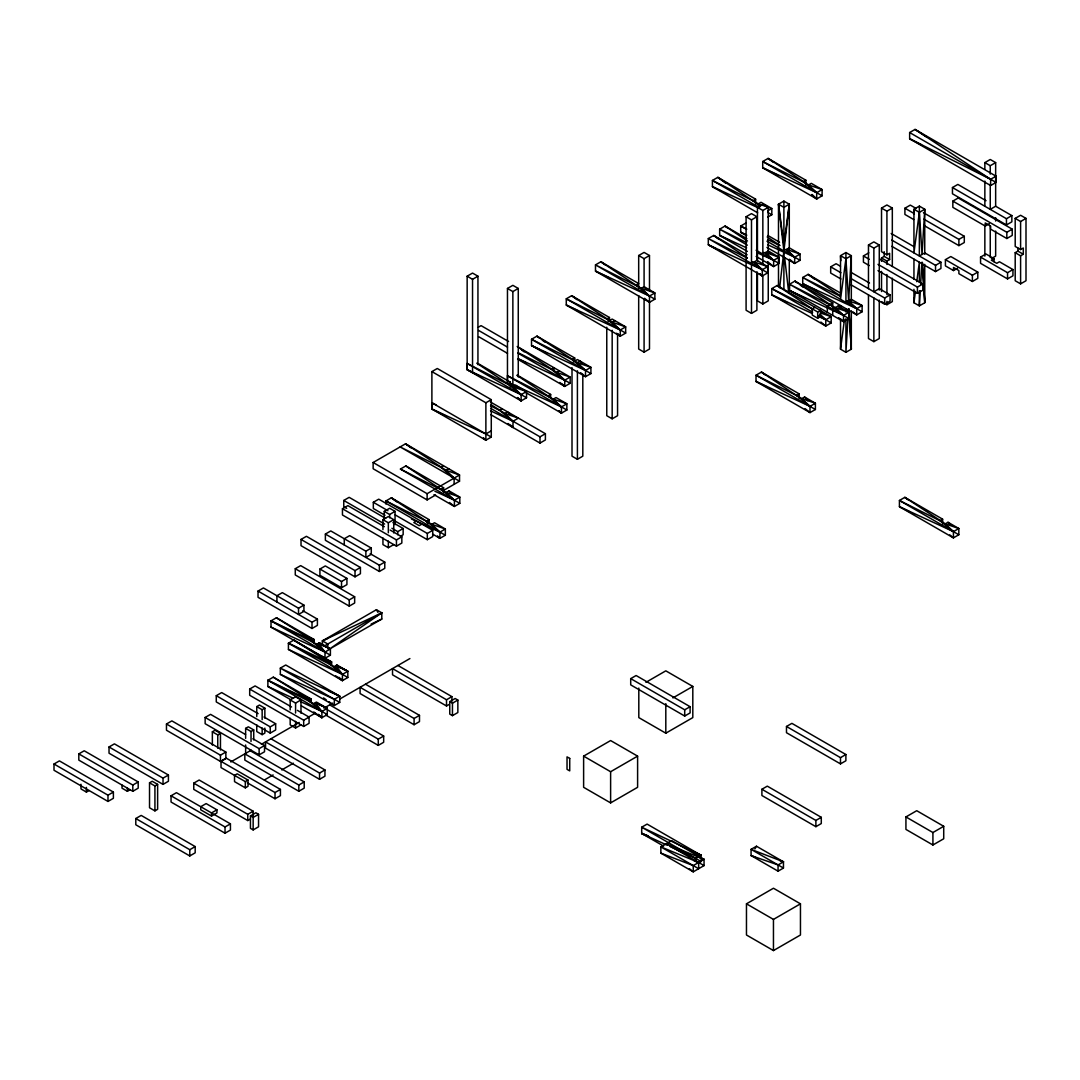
<?xml version="1.0" encoding="UTF-8"?>
<svg xmlns="http://www.w3.org/2000/svg" width="1080" height="1080" viewBox="0 0 1080 1080"><rect width="100%" height="100%" fill="white"/><g stroke="black" fill="none" stroke-linecap="round" stroke-linejoin="round"><path stroke-width="1.5" d="M445.392 415.773L431.892 409.01L431.892 371.601L437.292 368.496L491.279 399.668L491.279 437.063L485.879 440.181L431.892 409.01L431.892 402.786L436.388 405.027M479.142 375.719L467.154 369.711L467.154 363.474L513.04 386.856L526.54 391.527L526.54 397.764L521.14 400.882L467.154 369.711L467.154 276.197L472.541 273.078L477.94 276.197L477.94 364.702M524.975 392.081L561.452 413.14L566.851 410.022L566.851 403.799L553.351 399.114L507.465 375.745L507.465 381.969L507.465 288.454L512.865 285.336L518.265 288.454L518.265 376.961M840.821 344.156L840.524 349.178L845.924 352.296L851.324 349.178L851.324 310.77M847.922 318.816L845.924 352.296L845.924 318.722M848.313 312.12L848.515 308.772M914.247 297.729L913.95 302.751L919.35 305.87L924.75 302.751L924.75 264.344M920.241 290.804L919.35 305.87L919.35 290.763M920.646 284.108L921.942 262.346M779.652 287.712L789.291 204.215L783.891 201.096L778.491 204.215L778.491 286.038M789.291 204.215L783.891 244.742L778.491 204.215L783.891 207.333L789.291 204.215L789.291 249.304M844.412 320.004L840.524 349.178L840.524 318.965M915.462 291.398L913.95 302.751L913.95 289.319M916.758 281.678L919.35 262.224L919.35 282.366M754.92 848.907L756.473 846.234L783.459 861.813L783.459 868.05L778.059 871.168L751.073 855.576L751.073 849.353L756.473 846.234M327.807 648.675L327.807 644.004L322.407 640.886L381.794 612.832L329.184 649.269L381.794 619.056L381.794 612.832L376.394 609.714L322.407 640.886L322.407 645.557M467.154 276.197L472.541 279.315L477.94 276.197M507.465 288.454L512.865 291.573L518.265 288.454M478.373 327.186L481.073 325.634L508.558 341.496M638.685 288.266L638.685 255.528L644.085 252.41L649.485 255.528L649.485 290.601M638.685 255.528L644.085 258.647L649.485 255.528M757.661 212.8L712.422 186.678L712.422 180.454L752.922 200.704L755.622 199.152L755.622 203.823M757.445 260.793L757.445 207.347L762.845 204.228L768.245 207.347L768.245 252.437M822.096 195.818L762.71 161.528L768.11 158.423L808.596 184.91L811.296 183.357L822.096 189.594L822.096 195.818L816.696 198.936L762.71 167.764L762.71 161.528L803.196 181.791L805.896 180.238L805.896 184.91M756.891 271.85L756.891 310.257L751.491 313.375L746.091 310.257L746.091 216.743L751.491 213.624L756.891 216.743L756.891 260.159M757.445 207.347L762.845 210.465L768.245 207.347M604.935 264.776L600.885 261.765L635.985 285.147L638.685 283.581L600.885 261.765L595.485 264.884L595.485 271.121L649.485 302.292L654.871 299.174L654.871 292.937L644.085 286.7L641.385 288.266L595.485 264.884L654.871 299.174M746.105 222.912L740.704 226.031L740.704 232.268L746.537 235.643M746.091 216.743L751.491 219.861L756.891 216.743M767.759 210.843L771.809 208.507L771.809 214.745L767.759 217.08M909.644 132.543L915.043 129.425L996.03 176.175L996.03 182.412L990.63 185.531L909.644 138.767L909.644 132.543L996.03 182.412M777.708 175.271L762.71 167.764L816.696 192.699L822.096 189.594L808.596 184.91L816.696 192.699L816.696 198.936L811.796 194.967M608.121 321.408L612.171 319.072L625.671 326.862L625.671 333.099L620.271 336.204L566.271 305.046L566.271 298.809L606.771 319.072L609.471 317.507L609.471 320.625M608.985 277.871L595.485 271.121L649.485 296.055L654.871 292.937L641.385 288.266L649.485 296.055L649.485 349.043L644.085 352.161L638.685 349.043L638.685 295.61M614.871 320.625L612.171 322.178L571.671 295.691L566.271 298.809L625.671 333.099M476.752 363.163L507.64 383.738L510.341 382.171L510.341 386.856M435.577 495.032L427.127 499.919L373.14 468.747L373.14 462.51L405.526 443.813L459.526 474.984L459.526 481.208L444.029 490.158M467.154 369.711L521.14 394.646L526.54 391.527L515.74 385.29L513.04 386.856L521.14 394.646L521.14 400.882L517.455 397.899M431.892 371.601L485.879 402.773L491.279 399.668M518.265 352.769L551.259 369.279L553.959 367.713L553.959 370.832M578.273 311.04L566.271 305.046L620.271 329.981L625.671 326.862L612.171 322.178L620.271 329.981L620.271 336.204L616.586 333.234M573.359 361.881L577.409 359.546L590.909 367.335L590.909 373.572L585.509 376.69L531.522 345.519L531.522 339.282L572.009 359.546L574.708 357.98L574.708 361.098M559.359 370.832L556.659 372.384L517.577 346.829M767.502 261.617L773.645 266.571L773.645 260.348L765.545 252.544L768.245 250.992L779.045 257.229L779.045 263.453L773.645 266.571L756.135 256.459M759.834 273.983L762.291 275.967L762.291 269.73L754.191 261.941L756.891 260.388L767.691 266.625L767.691 272.849L762.291 275.967L708.304 244.796L708.304 238.572L713.691 235.454L747.13 254.745M490.509 405.837L499.5 410.333L502.2 408.78M346.68 508.383L343.764 506.696L343.764 500.459L349.164 497.34L385.641 518.4M400.424 469.058L446.31 492.44L449.01 490.874L459.81 497.111L459.81 503.348L400.424 469.058L405.824 465.939L443.61 487.755L443.61 492.44M789.777 259.47L794.691 263.439L794.691 257.202L786.591 249.413L789.291 247.847L800.091 254.084L800.091 260.321L794.691 263.439L766.962 247.428M518.265 358.709L564.759 380.187L570.159 377.069L570.159 383.306L564.759 386.411L517.617 359.195M390.163 530.064L401.841 536.801L401.841 543.038L396.441 546.156L342.454 514.985L342.454 508.748L347.855 505.629L384.332 526.689M757.148 252.72L773.645 260.348L779.045 257.229L765.545 252.544M540.513 350.014L531.522 345.519L585.509 370.454L590.909 367.335L577.409 362.664L536.922 336.163L531.522 339.282L590.909 373.572M715.797 248.549L708.304 244.796L762.291 269.73L767.691 266.625L754.191 261.941M517.077 375.421L547.965 395.995L550.652 394.443L550.652 397.562M301.023 539.433L306.423 536.315L360.423 567.486L360.423 573.723L355.023 576.842L301.023 545.67L301.023 539.433L355.023 570.605L360.423 567.486M491.279 430.839L485.879 433.944L431.892 409.01M767.691 244.742L794.691 257.202L800.091 254.084L786.591 249.413M881.523 261.32L881.523 257.958L886.923 261.077L889.623 259.51L889.623 253.287L886.923 254.84L881.523 251.721L881.523 208.089L886.923 204.971L892.323 208.089L892.323 266.531M490.509 410.859L513 421.254L518.4 418.136L504.9 413.451L491.076 404.73M384.993 515.255L373.329 508.505L373.329 502.281L378.729 499.163L432.716 530.334L432.716 536.571L427.315 539.676L395.213 521.154M459.526 481.208L400.127 446.918L440.627 467.181L443.327 465.629M370.183 553.689L384.777 562.113L384.777 568.35L379.377 571.469L325.377 540.297L325.377 534.06L330.777 530.942L365.877 551.205L371.277 548.087L371.277 554.324L365.877 557.442L365.877 551.205M881.523 208.089L886.923 211.194L892.323 208.089M448.726 468.747L446.026 470.3L405.526 443.813L410.927 447.808M913.667 219.51L904.905 214.448L904.905 208.224L910.305 205.106L916.137 208.467M514.957 385.722L510.462 383.468L561.452 406.904L566.851 403.799L556.052 397.562L553.351 399.114L561.452 406.904L561.452 413.14L559.008 411.156M984.852 169.317L984.852 162.608L990.252 159.489L995.652 162.608L995.652 206.024M384.264 519.683L384.264 511.367L389.651 508.262L395.05 511.367L395.05 524.678M914.274 214.286L913.95 209.237L919.35 212.355L922.05 254.435L924.75 209.237L919.35 206.118L913.95 209.237L913.95 252.882L919.35 212.355L924.75 209.237L924.75 254.327M990.252 184.181L990.252 209.358L995.652 206.24L1011.852 215.595L1011.852 221.832L1006.452 224.951L952.452 193.779L952.452 187.542L957.852 184.424L986.027 200.691M984.852 162.608L990.252 165.713L995.652 162.608M295.272 568.728L300.672 565.61L354.659 596.781L354.659 603.005L349.258 606.123L295.272 574.952L295.272 568.728L349.258 599.899L354.659 596.781M384.264 511.367L389.651 514.485L395.05 511.367M302.819 610.7L317.412 619.124L317.412 625.361L312.012 628.479L258.026 597.308L258.026 591.071L263.425 587.952L298.526 608.216L303.925 605.097L303.925 611.334L298.526 614.452L298.526 608.216M373.14 462.51L427.127 493.682L459.526 474.984L446.026 470.3L454.127 478.089L454.127 484.326M382.941 529.632L382.941 519.656L388.341 516.537L393.741 519.656L393.741 532.953M845.924 252.544L845.924 302.427L851.324 299.309L862.11 305.546L862.11 311.769L856.724 314.888L856.724 308.651L848.624 300.861L851.324 255.663L845.924 252.544L840.524 255.663L840.524 299.309L845.924 258.781L851.324 255.663L851.324 300.753M405.824 465.939L440.91 489.321L443.61 487.755M757.445 272.471L757.445 300.861L762.845 303.98L768.245 300.861L768.245 262.454M840.888 278.964L830.682 273.065L830.682 266.841L836.082 263.723L840.442 266.234M868.468 288.657L868.468 245.012L873.869 241.893L879.269 245.012L879.269 290.101M382.941 519.656L388.341 522.774L393.741 519.656M490.82 408.443L540 436.833L545.4 433.714L545.4 439.952L540 443.07L490.82 414.68M985.23 226.058L952.843 207.347L952.843 201.11L958.244 197.991L1012.23 229.163L1012.23 235.4L1006.83 238.518L990.63 229.163L990.63 226.058L985.23 222.939L985.23 226.058L989.28 223.709M996.03 176.175L990.63 179.294L909.644 138.767L921.564 144.788M868.468 245.012L873.869 248.13L879.269 245.012M319.923 569.038L325.323 565.933L346.923 578.394L346.923 584.631L341.523 587.75L319.923 575.276L319.923 569.038L341.523 581.513L346.923 578.394M869.252 265.559L863.42 262.184L863.42 255.947L868.82 252.828M391.919 528.269L397.751 531.63L403.151 528.512L403.151 534.749L400.451 536.315M416.515 520.979L413.815 522.531L419.215 525.649L421.916 524.097M434.916 491.225L454.41 500.229L459.81 497.111L446.31 492.44L454.41 500.229L454.41 506.466L459.81 503.348M881.523 257.958L884.223 256.406L889.623 259.51M429.138 522.761L429.138 519.642L426.438 521.208L385.938 500.945L385.938 504.063M342.454 508.748L396.441 539.919L401.841 536.801M382.941 537.948L382.941 544.59L388.341 547.708L393.741 544.59M606.771 327.2L606.771 415.706L612.171 418.811L617.571 415.706L617.571 333.869M330.399 655.168L271.013 620.879L316.899 644.247L319.599 642.695L330.399 648.932L330.399 655.168L324.999 658.274L271.013 627.115L271.013 620.879L276.413 617.76L314.199 639.576L314.199 642.695M812.646 312.201L771.795 288.617L777.195 285.498L831.182 316.67L831.182 322.906L825.782 326.025L771.795 294.853L771.795 288.617L812.282 308.88L814.982 307.314M395.213 514.917L427.315 533.452L432.716 530.334M832.721 315.401L832.721 309.163L838.121 306.045L848.921 312.282L848.921 318.519L843.521 321.638L789.534 290.466L789.534 284.229L794.921 281.111L832.721 302.926L827.321 306.045L827.321 312.282M325.377 534.06L379.377 565.231L384.777 562.113M781.245 288.495L777.195 285.498L812.282 308.88L817.682 311.985L820.382 310.433L822.542 312.93M411.44 518.954L439.938 532.116L445.338 528.998L445.338 535.235L439.938 538.34L432.635 534.128M812.282 308.88L812.282 315.103L817.682 318.222L820.382 316.67L820.382 310.433M572.009 367.673L572.009 456.179L577.409 459.297L582.808 456.179L582.808 374.342M923.873 219.173L958.892 239.396L964.292 236.277L964.292 242.514L958.892 245.619L923.873 225.41M54 764.019L59.4 760.901L113.386 792.072L113.386 798.309L107.987 801.428L54 770.256L54 764.019L107.987 795.191L113.386 792.072M819.788 317.007L825.782 319.788L831.182 316.67L820.678 313.025M78.813 753.894L84.213 750.776L138.2 781.947L138.2 788.171L132.8 791.289L78.813 760.117L78.813 753.894L132.8 785.066L138.2 781.947M952.452 187.542L1006.452 218.714L1011.852 215.595M258.026 591.071L312.012 622.242L317.412 619.124M804.519 297.972L789.534 290.466L843.521 315.401L848.921 312.282L835.421 307.611L789.534 284.229L848.921 318.519M840.105 292.829L808.124 274.374L802.724 277.493L802.724 283.716L856.724 308.651L862.11 305.546L848.624 300.861L845.924 258.781L840.524 255.663L840.848 260.712M1015.2 218.39L1020.6 215.271L1026 218.39L1026 280.733L1020.6 283.851L1015.2 280.733L1015.2 252.679L1017.9 251.114L1023.3 254.232L1023.3 247.995L1020.6 249.561L1015.2 246.443L1015.2 218.39L1020.6 221.508L1026 218.39M891.77 240.071L935.537 265.343L940.937 262.224L940.937 268.461L935.537 271.579L891.77 246.308M953.505 270.567L945.405 265.882L945.405 259.659L950.805 256.541L977.792 272.12L977.792 278.357L972.392 281.475L958.892 273.685L958.892 270.567L953.505 267.449L953.505 270.567L957.555 268.232M851.108 278.627L884.668 298.013L890.068 294.894L890.068 301.131L884.668 304.236L851.108 284.863M347.827 677.498L288.428 643.207L334.328 666.59L337.028 665.037L347.827 671.274L347.827 677.498L342.428 680.616L288.428 649.445L288.428 643.207L293.828 640.102L331.628 661.918L331.628 665.037L330.007 662.85L293.828 640.102M109.026 746.968L114.426 743.864L168.426 775.035L168.426 781.259L163.026 784.377L109.026 753.206L109.026 746.968L163.026 778.14L168.426 775.035M952.843 201.11L1006.83 232.281L1012.23 229.163M881.523 301.603L886.923 304.722L892.323 301.603L892.323 278.222M878 264.371L917.406 287.118L922.806 284L922.806 290.237L917.406 293.355L878 270.608M166.469 724.005L171.869 720.887L225.855 752.058L225.855 758.295L220.455 761.413L166.469 730.242L166.469 724.005L220.455 755.177L225.855 752.058M263.979 716.999L275.656 723.749L275.656 729.972L270.257 733.091L216.27 701.919L216.27 695.696L221.67 692.577L258.147 713.637M994.046 258.66L991.346 260.213L996.746 263.331L999.446 261.765L1012.946 269.568L1012.946 275.805L1007.546 278.91L980.559 263.331L980.559 257.094L985.959 253.976L994.046 258.66L994.046 261.765M991.602 258.457L995.652 256.122L995.652 231.066M297.405 710.357L309.082 717.093L309.082 723.33L303.683 726.449L249.696 695.277L249.696 689.04L255.096 685.922L291.573 706.982M323.757 646.34L381.794 612.832M291.236 700.002L267.881 686.515L267.881 680.292L273.281 677.174L311.081 698.99L311.081 702.108M252.855 738.788L264.533 745.524L264.533 751.761L259.132 754.866L205.146 723.695L205.146 717.471L210.546 714.352L245.565 734.562M945.405 259.659L972.392 275.238L977.792 272.12M81 784.283L81 788.953L86.4 792.072L89.1 790.52M1015.2 252.679L1020.6 255.798L1023.3 254.232M868.468 294.894L868.468 338.526L873.869 341.644L879.269 338.526L879.269 300.119M212.355 745.092L212.355 731.795L215.055 730.242L220.455 733.361L220.455 749.979M980.559 257.094L1007.546 272.687L1012.946 269.568M256.757 716.58L256.757 706.604L259.457 705.038L264.857 708.156L264.857 718.133M815.4 409.495L756.014 375.206L761.413 372.087L796.5 395.469L801.9 398.574L804.6 397.022L815.4 403.259L815.4 409.495L810 412.601L756.014 381.443L756.014 375.206L796.5 395.469L799.2 393.903L799.2 398.574M212.355 731.795L217.755 734.913L220.455 733.361M256.757 706.604L262.156 709.722L264.857 708.156M122.013 785.066L122.013 788.171L127.4 791.289L130.1 789.737M290.183 709.925L290.183 699.948L295.582 696.829L300.983 699.948L300.983 713.246M149.526 782.825L152.226 781.259L157.626 784.377L157.626 809.312L154.926 810.878L149.526 807.759L149.526 782.825L154.926 785.943L157.626 784.377M245.632 738.356L245.632 728.379L248.333 726.813L253.732 729.932L253.732 739.908M290.183 699.948L295.582 703.067L300.983 699.948M766.503 386.694L756.014 381.443L810 406.377L815.4 403.259L801.9 398.574L810 406.377L810 412.601L805.086 408.645M245.632 728.379L251.032 731.498L253.732 729.932M216.27 695.696L270.257 726.867L275.656 723.749M327.267 714.568L267.881 680.292L313.781 703.661L316.481 702.108L327.267 708.345L327.267 714.568L321.881 717.687L301.442 705.902M256.757 724.883L256.757 731.538L262.156 734.657L264.857 733.091L264.857 728.109M248.022 780.071L237.222 773.834L234.522 775.386L234.522 781.623L245.322 787.86L248.022 786.294L248.022 780.071L245.322 781.623L221.022 767.597L221.022 761.36L226.422 758.241L280.422 789.413L280.422 795.65L275.022 798.768L247.293 782.757M280.341 674.352L334.328 699.287L339.728 696.168L339.728 702.405L334.328 705.524L280.341 674.352L280.341 668.115L285.728 664.996L339.728 696.168L329.225 691.322M212.922 813.74L230.431 823.851L230.431 830.075L225.032 833.193L171.045 802.022L171.045 795.798L176.445 792.679L211.532 812.943L216.931 809.825L216.931 812.943L211.532 816.048L200.745 809.825L200.745 806.706L206.132 803.588L216.931 809.825M250.452 819.005L247.752 820.557L193.766 789.386L193.766 783.149L199.152 780.03L253.152 811.202L253.152 815.886M230.796 761.953L251.181 750.182M261.374 744.296L299.228 722.439M307.962 717.404L315.252 713.192M323.987 708.156L332.721 703.107M339.998 698.909L409.901 658.557M249.696 689.04L303.683 720.212L309.082 717.093M135.797 818.532L141.183 815.413L195.183 846.585L195.183 852.822L189.783 855.941L135.797 824.769L135.797 818.532L189.783 849.703L195.183 846.585M205.146 717.471L259.132 748.643L264.533 745.524M290.183 718.24L290.183 724.883L295.582 728.001L300.983 724.883M264.411 779.949L273.105 774.941M281.799 769.918L293.396 763.223M221.022 761.36L275.022 792.531L280.422 789.413M171.045 795.798L225.032 826.97L230.431 823.851M193.766 783.149L247.752 814.32L253.152 811.202M298.822 785.025L304.209 781.907L304.209 788.144L298.822 791.262L244.823 760.091L244.823 753.854L298.822 785.025L298.822 791.262M319.545 773.064L324.945 769.946L324.945 776.183L319.545 779.301L265.545 748.13L265.545 741.893L319.545 773.064L319.545 779.301M327.2 709.668L378.27 739.152L383.67 736.034L383.67 742.271L378.27 745.389L325.742 715.054M414.086 718.484L419.486 715.365L419.486 721.602L414.086 724.721L360.086 693.549L360.086 687.312L414.086 718.484L414.086 724.721M449.213 704.43L446.513 705.983L392.526 674.811L392.526 668.588L446.513 699.759L451.913 696.64L451.913 701.312M250.452 815.886L255.852 812.768L258.552 814.32L258.552 826.794L253.152 829.913L250.452 828.347L250.452 815.886L253.152 817.439L258.552 814.32M449.752 701.622L455.152 698.504L457.853 700.07L457.853 712.53L452.452 715.649L449.752 714.096L449.752 701.622L452.452 703.188L457.853 700.07M630.707 678.632L636.106 675.527L690.107 706.698L690.107 712.922L684.707 716.04L630.707 684.869L630.707 678.632L684.707 709.803L690.107 706.698M645.921 682.331L665.807 670.842L692.807 686.435L692.807 717.606L665.807 733.185L638.807 717.606L638.807 688.068M958.824 534.749L899.424 500.472L904.824 497.354L945.324 523.841L948.024 522.288L958.824 528.525L958.824 534.749L953.424 537.867L899.424 506.696L899.424 500.472L939.924 520.722L942.624 519.169L942.624 523.841M909.927 511.947L899.424 506.696L953.424 531.644L958.824 528.525L945.324 523.841L953.424 531.644L953.424 537.867L949.739 534.897M672.908 697.91L692.807 686.435M583.619 756.135L610.619 740.556L637.605 756.135L637.605 787.307L610.619 802.899L583.619 787.307L583.619 756.135L610.619 771.727L637.605 756.135M786.483 726.476L791.883 723.357L845.883 754.529L845.883 760.765L840.483 763.884L786.483 732.713L786.483 726.476L840.483 757.647L845.883 754.529M761.9 789.264L767.3 786.146L821.286 817.317L821.286 823.554L815.886 826.673L761.9 795.501L761.9 789.264L815.886 820.436L821.286 817.317M670.194 846.612L695.682 858.384L701.082 855.265L701.082 861.503L698.382 863.055M660.852 853.133L693.252 865.593L704.052 859.37L704.052 865.593L693.252 871.83L660.852 853.133L660.852 846.896L671.652 840.659L704.052 859.37L699.422 857.588M755.487 857.277L751.073 855.576L778.059 864.932L783.459 861.813L751.073 849.353L783.459 868.05M746.469 903.825L773.456 888.233L800.456 903.825L800.456 934.997L773.456 950.576L746.469 934.997L746.469 903.825L773.456 919.404L800.456 903.825M905.931 816.939L916.731 810.702L943.717 826.295L943.717 838.769L932.918 844.992L905.931 829.413L905.931 816.939L932.918 832.532L943.717 826.295M371.129 624.092L381.794 619.056M322.407 640.886L328.401 638.105M698.018 854.159L701.082 855.265L647.096 824.094L641.696 827.213L641.696 833.45L663.579 846.086M647.987 835.758L641.696 833.45L649.12 836.96M694.022 860.692L698.652 862.475L698.652 868.712L660.852 846.896L698.652 862.475M693.32 852.093L701.082 855.265L641.696 827.213L701.082 861.503M308.165 637.079L314.199 639.576L311.499 641.142L324.999 652.05L324.999 658.274L322.299 656.37M324.068 658.8L331.628 661.918L328.928 663.471L342.428 674.379L342.428 680.616L335.678 675.851M704.052 859.37L666.252 843.777L704.052 865.593M305.033 696.492L311.081 698.99L308.381 700.542L321.881 711.464L321.881 717.687L313.781 711.976M647.676 835.947L641.696 833.45L667.197 845.222M758.916 208.157L712.422 186.678L721.427 191.187M746.699 235.035L740.704 232.268L745.2 234.522M746.645 247.874L719.658 235.4L719.658 229.176L725.045 226.058L746.861 238.64M812.282 313.551L771.795 294.853L786.793 302.346M451.13 476.712L454.127 478.089L440.627 467.181M320.949 644.571L330.399 648.932L324.999 652.05L271.013 627.115M341.078 668.156L337.028 666.279L337.028 665.037M343.778 669.398L347.827 671.274L342.428 674.379L288.428 649.445M692.091 851.108L701.082 855.265M317.831 703.971L327.267 708.345L321.881 711.464L300.875 701.757M267.881 686.515L293.382 698.301M271.013 620.879L314.199 641.452M288.428 643.207L330.007 662.85M339.728 696.168L280.341 668.115L339.728 702.405M267.881 680.292L311.081 700.852M746.699 229.041L740.704 226.031L746.537 229.406M767.691 239.544L779.692 245.538M746.645 242.676L719.658 229.176L747.374 245.174M728.649 239.909L719.658 235.4L747.374 251.411M840.226 296.244L802.724 277.493L862.11 311.769M816.224 290.48L802.724 283.716L856.724 314.888L853.038 311.918M747.293 258.079L708.304 238.572L767.691 272.849M718.794 250.047L721.791 251.559M543.524 351.513L546.52 353.025M518.265 358.992L525.771 362.745M318.924 643.086L330.399 648.932L318.519 643.316L324.999 652.05L316.899 644.247M336.353 665.429L347.827 671.274L335.947 665.658L342.428 674.379L334.328 666.59M315.806 702.5L327.267 708.345L315.401 702.729L321.881 711.464L313.781 703.661M923.441 212.679L964.292 236.277M904.905 208.224L913.667 213.273M805.896 180.238L768.11 158.423L773.51 162.419M891.176 233.496L913.707 246.51M940.937 262.224L924.75 252.882L919.35 255.987L919.35 206.118M879.606 259.065L922.806 284M863.42 255.947L869.252 259.322M755.622 199.152L717.822 177.336L712.422 180.454L759.118 207.414M725.922 183.344L717.822 177.336L752.922 200.704L758.322 203.823L771.809 208.507L761.009 202.271L758.322 203.823L760.63 206.05M767.759 212.396L771.809 214.745M850.608 272.106L869.508 283.028M890.068 294.894L879.269 288.657L873.869 291.776L873.869 248.13M830.682 266.841L840.888 272.727M767.907 235.507L779.53 242.217M766.962 241.191L800.091 260.321M756.135 250.236L779.045 263.453M818.491 315.576L831.182 322.906M799.2 393.903L761.413 372.087L765.464 375.084M609.471 317.507L571.671 295.691L577.071 299.7M942.624 519.169L904.824 497.354L908.874 500.351M574.708 357.98L536.922 336.163L539.622 338.162M517.226 346.505L570.159 377.069L556.659 372.384L564.759 380.187L564.759 386.411L559.859 382.455M478.575 330.426L507.492 347.126M518.062 353.228L570.159 383.306M478.575 336.65L507.492 353.349M517.226 375.138L550.652 394.443M507.465 375.745L566.851 410.022M478.359 363.717L510.341 382.171M510.165 383.535L514.755 386.181M467.154 363.474L526.54 397.764M490.442 401.99L545.4 433.714M431.892 402.786L491.279 437.063M433.985 494.667L454.41 506.466L449.51 502.497M429.138 519.642L391.338 497.826L385.938 500.945L445.338 535.235M373.329 502.281L387.923 510.705M392.945 522.625L403.151 528.512M343.764 500.459L384.629 524.057M371.277 548.087L349.677 535.626L344.277 538.745L344.277 544.968M303.925 605.097L282.326 592.637L276.925 595.742L276.925 601.979M397.926 665.469L451.913 696.64M365.486 684.194L419.486 715.365M329.684 704.862L383.67 736.034M270.945 738.774L324.945 769.946M250.222 750.735L304.209 781.907M276.413 617.76L312.579 640.508M273.281 677.174L309.461 699.921M926.222 136.728L915.043 129.425L990.63 179.294L990.63 185.531M767.151 236.939L779.787 245.363M840.416 295.88L808.124 274.374L814.874 279.382M747.509 241.016L725.045 226.058L727.745 228.056M747.387 257.891L713.691 235.454L719.091 239.45M323.528 697.896L326.228 699.813M328.928 701.716L334.328 705.524L334.328 699.287M797.621 283.122L794.921 281.111L830.021 304.493L843.521 315.401L843.521 321.638L838.607 317.669M800.321 285.12L803.021 287.118M542.322 340.173L545.022 342.171M521.573 349.906L524.273 351.905M396.738 501.836L391.338 497.826L426.438 521.208L431.838 524.313L445.338 528.998L434.538 522.761L431.838 524.313L439.938 532.116L439.938 538.34L437.481 536.369M803.196 181.791L816.696 192.699M752.922 200.704L760.279 206.658M784.877 249.264L794.691 257.202M846.896 300.726L856.724 308.651M763.83 252.41L773.645 260.348M819.653 314.82L825.782 319.788L825.782 326.025L820.881 322.056M752.476 261.806L762.291 269.73M796.5 395.469L810 406.377M939.924 520.722L953.424 531.644M635.985 285.147L649.485 296.055M644.571 298.323L649.485 302.292M606.771 319.072L620.271 329.981M572.009 359.546L585.509 370.454L585.509 376.69L580.608 372.721M551.259 369.279L564.759 380.187M547.965 395.995L561.452 406.904M507.64 383.738L521.14 394.646M499.5 410.333L513 421.254L513 427.478L508.086 423.509M483.421 438.197L485.879 440.181L485.879 402.773M440.91 489.321L454.41 500.229M439.938 532.116L426.438 521.208L427.977 523.868M689.391 868.712L693.252 871.83L693.252 865.593M338.742 677.646L342.428 680.616L338.958 677.282M318.195 714.717L321.881 717.687L318.398 714.352M812.066 194.481L816.696 198.936M835.421 307.611L843.521 315.401M841.199 319.41L843.521 321.638M820.004 314.213L825.782 319.788M759.969 273.74L762.291 275.967M617.949 333.99L620.271 336.204M585.509 370.454L577.409 362.664L580.109 361.098L582.269 363.596M562.451 384.197L564.759 386.411M559.143 410.913L561.452 413.14M517.671 397.535L521.14 400.882M513 421.254L504.9 413.451L507.6 411.899L509.76 414.396M510.692 425.25L513 427.478M483.57 437.954L485.879 440.181M437.616 536.125L439.938 538.34M838.121 306.045L840.28 308.543M768.245 250.992L770.404 253.49M948.024 522.288L950.184 524.786M804.6 397.022L807.84 400.761M644.085 286.7L646.245 289.197M515.74 385.29L517.901 387.788M449.01 490.874L451.17 493.371M376.394 609.714L377.933 612.387M778.491 204.215L783.891 250.965M784.661 257.648L788.711 292.721M922.158 262.346L924.75 302.751L922.509 262.764M848.732 308.786L851.324 349.178L849.083 309.191M1020.6 221.508L1020.6 249.561M1020.6 255.798L1020.6 283.851M1017.9 247.995L1017.9 251.114M1007.546 272.687L1007.546 278.91M1006.83 232.281L1006.83 238.518M1006.452 218.714L1006.452 224.951M995.652 217.715L995.652 221.049M990.252 165.713L990.252 174.109M990.252 225.666L990.252 257.553M984.852 181.062L984.852 206.24M984.852 225.909L984.852 256.122M972.392 275.238L972.392 281.475M958.892 239.396L958.892 245.619M935.537 265.343L935.537 271.579M932.918 832.532L932.918 844.992M917.406 287.118L917.406 293.355M913.95 259.106L913.95 279.248M886.923 211.194L886.923 254.84M886.923 261.077L886.923 264.438M886.923 274.509L886.923 294.651M886.923 301.361L886.923 304.722M884.668 298.013L884.668 304.236M884.223 251.721L884.223 256.406M881.523 271.391L881.523 291.533M873.869 298.013L873.869 341.644M845.924 308.651L845.924 312.012M840.524 305.546L840.524 308.894M840.483 757.647L840.483 763.884M832.721 302.926L832.721 307.611M817.682 311.985L817.682 318.222M815.886 820.436L815.886 826.673M789.291 259.322L789.291 292.721M783.891 201.096L783.891 289.211M778.059 864.932L778.059 871.168M773.456 919.404L773.456 950.576M762.845 210.465L762.845 263.898M762.845 275.589L762.845 303.98M751.491 219.861L751.491 313.375M695.682 858.384L695.682 861.503M684.707 709.803L684.707 716.04M665.807 703.661L665.807 733.185M644.085 258.647L644.085 287.037M644.085 298.728L644.085 352.161M612.171 330.305L612.171 418.811M610.619 771.727L610.619 802.899M577.409 370.791L577.409 459.297M540 436.833L540 443.07M512.865 291.573L512.865 385.088M472.541 279.315L472.541 372.83M452.452 703.188L452.452 715.649M446.513 699.759L446.513 705.983M427.315 533.452L427.315 539.676M427.127 493.682L427.127 499.919M397.751 531.63L397.751 534.749M396.441 539.919L396.441 546.156M389.651 514.485L389.651 517.82M388.341 522.774L388.341 532.75M388.341 541.067L388.341 547.708M379.377 565.231L379.377 571.469M378.27 739.152L378.27 745.389M355.023 570.605L355.023 576.842M349.258 599.899L349.258 606.123M341.523 581.513L341.523 587.75M312.012 622.242L312.012 628.479M303.683 720.212L303.683 726.449M295.582 703.067L295.582 713.043M295.582 721.346L295.582 728.001M275.022 792.531L275.022 798.768M270.257 726.867L270.257 733.091M262.156 709.722L262.156 719.685M262.156 728.001L262.156 734.657M259.132 748.643L259.132 754.866M253.152 817.439L253.152 829.913M251.032 731.498L251.032 741.474M247.752 814.32L247.752 820.557M245.632 744.998L245.632 753.314M245.322 781.623L245.322 787.86M225.032 826.97L225.032 833.193M220.455 755.177L220.455 761.413M217.755 734.913L217.755 748.211M211.532 812.943L211.532 816.048M189.783 849.703L189.783 855.941M163.026 778.14L163.026 784.377M154.926 785.943L154.926 810.878M132.8 785.066L132.8 791.289M127.4 788.171L127.4 791.289M107.987 795.191L107.987 801.428M86.4 787.401L86.4 792.072M783.459 861.813L780.3 860.814L783.459 861.813M569.727 758.43L567.027 756.864L567.027 769.338L569.727 770.89L569.727 758.43"/></g></svg>
